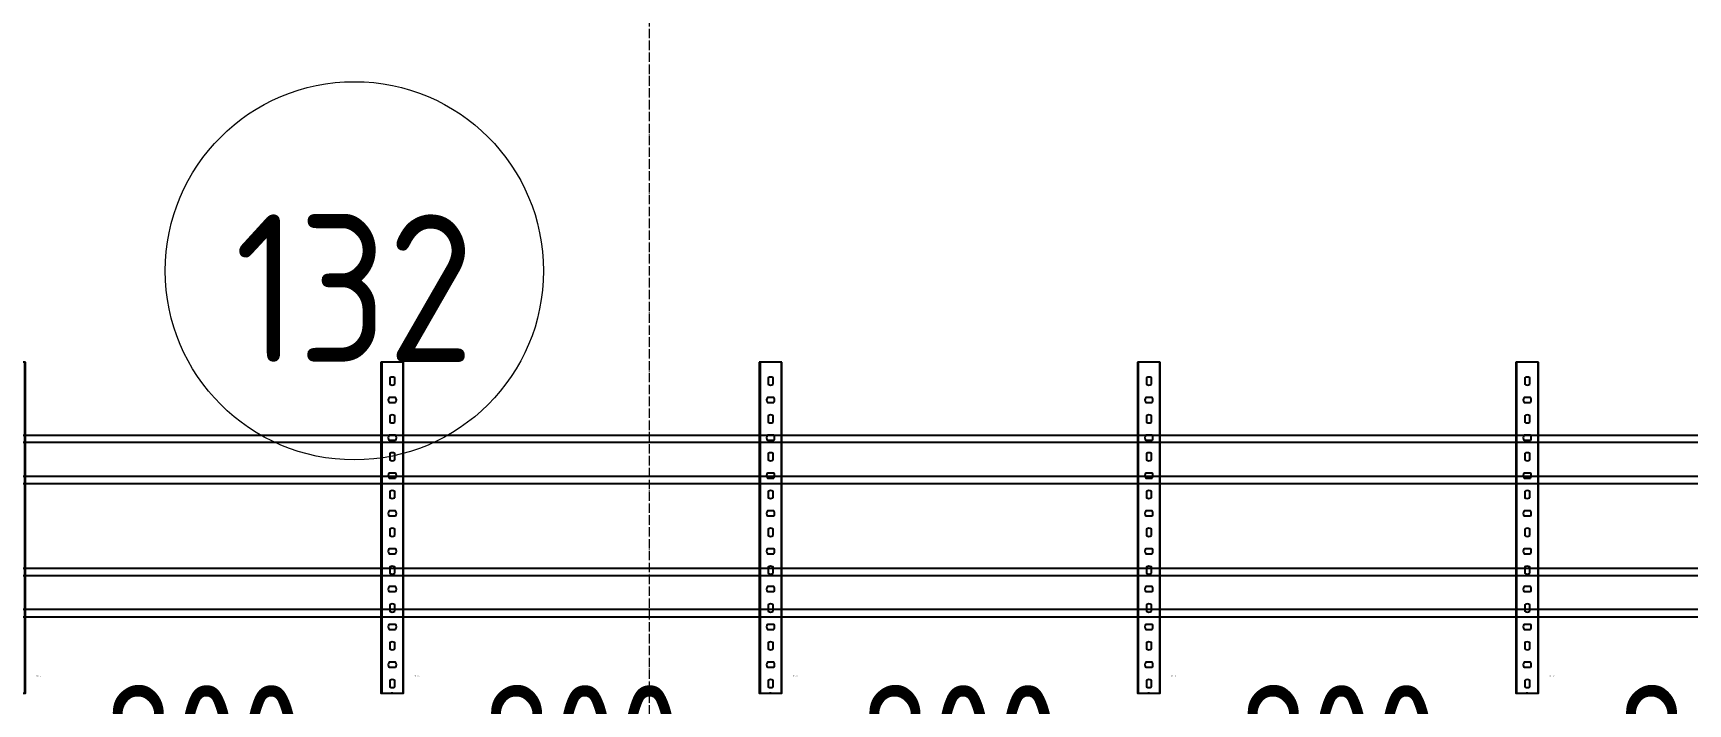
# Model space of a CAD drawing. Header units: millimetres. Extents: x -42533 to 645315, y 3457 to 82611.
# Drawn here: x 74294 to 77794, y 72022 to 73440 of the extents above; entities that cross this region are included whole.
import ezdxf
from ezdxf.enums import TextEntityAlignment as Align

# ---------------------------------------------------------------- set-up
doc = ezdxf.new("R2018")
doc.units = ezdxf.units.MM
doc.linetypes.add('ADSK_Линия сетки', pattern=[25, 20, -2.5, 0, -2.5])
for name, color, linetype in [('00_00_потолок_Панели из стали', 7, 'Continuous'), ('ЭОМ_Лотки авар.', 1, 'Continuous'), ('ЭОМ_Лотки рабочие', 5, 'Continuous')]:
    doc.layers.add(name, color=color, linetype=linetype)
for name, color, linetype, lineweight in [('Аннотация', 7, 'Continuous', 18), ('Оси', 253, 'Continuous', 9), ('ШТРИХОВКА', 252, 'Continuous', 15)]:
    doc.layers.add(name, color=color, linetype=linetype, lineweight=lineweight)
doc.layers.add('Линии', color=7, linetype='Continuous', lineweight=9, true_color=0x00a600)
doc.styles.add('GOST Common', font='GOST_Common.ttf', dxfattribs={"width": 0.9, "height": 350})
doc.styles.get("Standard").update_dxf_attribs({"font": 'arial.ttf'})
doc.styles.add('М2', font='isocpeur.ttf', dxfattribs={"width": 0.8})
doc.dimstyles.new('М2-100', dxfattribs={"dimtxt": 250, "dimasz": 100, "dimexe": 50, "dimexo": 50, "dimgap": 50, "dimtad": 1, "dimdec": 0, "dimzin": 1, "dimtxsty": 'М2', "dimblk": 'ARCHTICK', "dimcen": 2.5, "dimdle": 50, "dimclre": 256, "dimclrt": 256, "dimadec": 0, "dimazin": 0, "dimtfac": 1, "dimtdec": 0, "dimtix": 1, "dimtmove": 1, "dimatfit": 3, "dimldrblk": 'NONE', "dimfxl": 1, "dimtolj": 1, "dimlwd": 9, "dimlwe": 9, "dimarcsym": 1})

# ---------------------------------------------------------------- blocks, each defined once
blk = doc.blocks.new('1 этаж')
at = {"layer": 'Линии', "color": 8}
blk.add_circle((48782.287, 40650.957), 400, dxfattribs=at)
at = {"layer": 'Оси', "color": 8, "linetype": 'ADSK_Линия сетки'}
blk.add_line((49406.766, -4162.595), (49406.766, 44411.9), dxfattribs=at)
at = {"layer": 'Аннотация', "color": 8, "lineweight": 9, "insert": (48782.287, 40614.009), "char_height": 312.5, "width": 520.21112, "attachment_point": 5, "line_spacing_factor": 1.022766, "style": 'GOST Common'}
blk.add_mtext('132', dxfattribs=at)
blk = doc.blocks.new('*U385')
at = {"color": 0, "linetype": 'Continuous', "lineweight": 25}
for p, q in [((-35.8, -5245.8), (-35.8, -5)), ((35.8, -5245.8), (35.8, -5))]:
    blk.add_line(p, q, dxfattribs=at)
blk.add_lwpolyline([(50.8, -5245.8), (50.8, 0), (-50.8, 0), (-50.8, -5245.8)], close=True, dxfattribs=at)
at = {"color": 0, "flags": 9}
for tag, p in [('АРТИКУЛ', (-59.7, -11.8)), ('НАИМЕНОВАНИЕ', (-59.1, -7)), ('ПРИМЕЧАНИЕ', (-58.8, -17.3))]:
    blk.add_attdef(tag, text='', height=2.5, dxfattribs=at).set_placement(p, align=Align.TOP_LEFT)
at = {"color": 0, "lineweight": 30, "flags": 104}
for tag, p in [('ВЫСОТА', (-59.6, -20.9)), ('ТОЛЩИНА', (-59, -31)), ('ШИРИНА', (-58.9, -25.1)), ('ДЛИНА', (-59.5, -36.1))]:
    blk.add_attdef(tag, text='', height=2.5, dxfattribs=at).set_placement(p, align=Align.TOP_LEFT)
blk = doc.blocks.new('*U386')
at = {"color": 0, "linetype": 'Continuous', "lineweight": 25}
for p, q in [((-35.8, -5555.3), (-35.8, -5)), ((35.8, -5555.3), (35.8, -5))]:
    blk.add_line(p, q, dxfattribs=at)
blk.add_lwpolyline([(50.8, -5555.3), (50.8, 0), (-50.8, 0), (-50.8, -5555.3)], close=True, dxfattribs=at)
at = {"color": 0, "flags": 9}
for tag, p in [('АРТИКУЛ', (-59.7, -11.8)), ('НАИМЕНОВАНИЕ', (-59.1, -7)), ('ПРИМЕЧАНИЕ', (-58.8, -17.3))]:
    blk.add_attdef(tag, text='', height=2.5, dxfattribs=at).set_placement(p, align=Align.TOP_LEFT)
at = {"color": 0, "lineweight": 30, "flags": 104}
for tag, p in [('ВЫСОТА', (-59.6, -20.9)), ('ТОЛЩИНА', (-59, -31)), ('ШИРИНА', (-58.9, -25.1)), ('ДЛИНА', (-59.5, -36.1))]:
    blk.add_attdef(tag, text='', height=2.5, dxfattribs=at).set_placement(p, align=Align.TOP_LEFT)
blk = doc.blocks.new('*U45')
at = {"color": 0, "linetype": 'ByBlock', "lineweight": -2}
for points in [[(24, -700), (24, 0), (-24, 0), (-24, -700)], [(-22.5, -700), (-22.5, 0)], [(22.5, -700), (22.5, 0)], [(-24, -700), (24, -700)]]:
    blk.add_lwpolyline(points, dxfattribs=at)
at = {"color": 254, "transparency": 33554483}
blk.add_lwpolyline([(0, 0.7), (0, -2.2)], dxfattribs=at)
at = {"color": 0, "linetype": 'ByBlock', "lineweight": -2}
for points in [[(-5.2, -13.3), (-5.2, -26.7, 0.345739), (5.2, -26.7), (5.2, -13.3, 0.345739)], [(-6.7, -54.8, 0.345739), (-6.7, -65.2), (6.7, -65.2, 0.345739), (6.7, -54.8)], [(-5.2, -93.3), (-5.2, -106.7, 0.345739), (5.2, -106.7), (5.2, -93.3, 0.345739)], [(-6.7, -134.8, 0.345739), (-6.7, -145.2), (6.7, -145.2, 0.345739), (6.7, -134.8)], [(-5.2, -173.3), (-5.2, -186.7, 0.345739), (5.2, -186.7), (5.2, -173.3, 0.345739)], [(-6.7, -214.8, 0.345739), (-6.7, -225.2), (6.7, -225.2, 0.345739), (6.7, -214.8)], [(-5.2, -253.3), (-5.2, -266.7, 0.345739), (5.2, -266.7), (5.2, -253.3, 0.345739)], [(-6.7, -294.8, 0.345739), (-6.7, -305.2), (6.7, -305.2, 0.345739), (6.7, -294.8)], [(-5.2, -333.3), (-5.2, -346.7, 0.345739), (5.2, -346.7), (5.2, -333.3, 0.345739)], [(-6.7, -374.8, 0.345739), (-6.7, -385.2), (6.7, -385.2, 0.345739), (6.7, -374.8)], [(-5.2, -413.3), (-5.2, -426.7, 0.345739), (5.2, -426.7), (5.2, -413.3, 0.345739)], [(-6.7, -454.8, 0.345739), (-6.7, -465.2), (6.7, -465.2, 0.345739), (6.7, -454.8)], [(-5.2, -493.3), (-5.2, -506.7, 0.345739), (5.2, -506.7), (5.2, -493.3, 0.345739)], [(-6.7, -534.8, 0.345739), (-6.7, -545.2), (6.7, -545.2, 0.345739), (6.7, -534.8)], [(-5.2, -573.3), (-5.2, -586.7, 0.345739), (5.2, -586.7), (5.2, -573.3, 0.345739)], [(-6.7, -614.8, 0.345739), (-6.7, -625.2), (6.7, -625.2, 0.345739), (6.7, -614.8)], [(-5.2, -653.3), (-5.2, -666.7, 0.345739), (5.2, -666.7), (5.2, -653.3, 0.345739)]]:
    blk.add_lwpolyline(points, format="xyb", close=True, dxfattribs=at)
at = {"flags": 9}
for tag, p in [('АРТИКУЛ', (-58.9, -24.5)), ('ПРИМЕЧАНИЕ', (-58.3, -30.8)), ('НАИМЕНОВАНИЕ', (-58.2, -19.4))]:
    blk.add_attdef(tag, p, '', height=2.5, dxfattribs=at)
at = {"lineweight": 30, "flags": 104}
blk.add_attdef('ДЛИНА', text='', height=2.5, dxfattribs=at).set_placement((-57.7, -34.6), align=Align.TOP_LEFT)
blk = doc.blocks.new('_ArchTick')
at = {"color": 0, "linetype": 'ByBlock', "lineweight": 70, "const_width": 0.15}
blk.add_lwpolyline([(-0.5, -0.5), (0.5, 0.5)], dxfattribs=at)
blk = doc.blocks.new('*D763')
at = {"layer": '00_00_потолок_Панели из стали', "lineweight": 9, "transparency": 16777216}
for p, q in [((74253.9, 71994.4), (74253.9, 71711)), ((75054.1, 71993.8), (75054.1, 71711))]:
    blk.add_line(p, q, dxfattribs=at)
at = {"layer": '00_00_потолок_Панели из стали', "color": 0, "lineweight": 9, "transparency": 16777216}
blk.add_line((75104.1, 71761), (74203.9, 71761), dxfattribs=at)
at = {"layer": 'Defpoints', "color": 0, "transparency": 16777216}
for p in [(74253.9, 72044.4), (75054.1, 72043.8), (74253.9, 71761)]:
    blk.add_point(p, dxfattribs=at)
at = {"layer": '00_00_потолок_Панели из стали', "color": 0, "lineweight": 9, "transparency": 16777216, "xscale": 100, "yscale": 100, "zscale": 100, "rotation": 180}
blk.add_blockref('_ArchTick', (74253.9, 71761), dxfattribs=at)
at = {"layer": '00_00_потолок_Панели из стали', "color": 0, "lineweight": 9, "transparency": 16777216, "xscale": 100, "yscale": 100, "zscale": 100}
blk.add_blockref('_ArchTick', (75054.1, 71761), dxfattribs=at)
at = {"layer": '00_00_потолок_Панели из стали', "transparency": 16777216, "insert": (74654, 71936), "char_height": 250, "attachment_point": 5, "style": 'М2'}
blk.add_mtext('\\A1;800', dxfattribs=at)
blk = doc.blocks.new('_None')
blk = doc.blocks.new('*D764')
at = {"layer": '00_00_потолок_Панели из стали', "lineweight": 9, "transparency": 16777216}
for p, q in [((75054.1, 71994.4), (75054.1, 71711)), ((75854.3, 71993.8), (75854.3, 71711))]:
    blk.add_line(p, q, dxfattribs=at)
at = {"layer": '00_00_потолок_Панели из стали', "color": 0, "lineweight": 9, "transparency": 16777216}
blk.add_line((75904.3, 71761), (75004.1, 71761), dxfattribs=at)
at = {"layer": 'Defpoints', "color": 0, "transparency": 16777216}
for p in [(75054.1, 72044.4), (75854.3, 72043.8), (75054.1, 71761)]:
    blk.add_point(p, dxfattribs=at)
at = {"layer": '00_00_потолок_Панели из стали', "color": 0, "lineweight": 9, "transparency": 16777216, "xscale": 100, "yscale": 100, "zscale": 100, "rotation": 180}
blk.add_blockref('_ArchTick', (75054.1, 71761), dxfattribs=at)
at = {"layer": '00_00_потолок_Панели из стали', "color": 0, "lineweight": 9, "transparency": 16777216, "xscale": 100, "yscale": 100, "zscale": 100}
blk.add_blockref('_ArchTick', (75854.3, 71761), dxfattribs=at)
at = {"layer": '00_00_потолок_Панели из стали', "transparency": 16777216, "insert": (75454.2, 71936), "char_height": 250, "attachment_point": 5, "style": 'М2'}
blk.add_mtext('\\A1;800', dxfattribs=at)
blk = doc.blocks.new('*D765')
at = {"layer": '00_00_потолок_Панели из стали', "lineweight": 9, "transparency": 16777216}
for p, q in [((75854.3, 71994.4), (75854.3, 71711)), ((76654.5, 71993.8), (76654.5, 71711))]:
    blk.add_line(p, q, dxfattribs=at)
at = {"layer": '00_00_потолок_Панели из стали', "color": 0, "lineweight": 9, "transparency": 16777216}
blk.add_line((76704.5, 71761), (75804.3, 71761), dxfattribs=at)
at = {"layer": 'Defpoints', "color": 0, "transparency": 16777216}
for p in [(75854.3, 72044.4), (76654.5, 72043.8), (75854.3, 71761)]:
    blk.add_point(p, dxfattribs=at)
at = {"layer": '00_00_потолок_Панели из стали', "color": 0, "lineweight": 9, "transparency": 16777216, "xscale": 100, "yscale": 100, "zscale": 100, "rotation": 180}
blk.add_blockref('_ArchTick', (75854.3, 71761), dxfattribs=at)
at = {"layer": '00_00_потолок_Панели из стали', "color": 0, "lineweight": 9, "transparency": 16777216, "xscale": 100, "yscale": 100, "zscale": 100}
blk.add_blockref('_ArchTick', (76654.5, 71761), dxfattribs=at)
at = {"layer": '00_00_потолок_Панели из стали', "transparency": 16777216, "insert": (76254.4, 71936), "char_height": 250, "attachment_point": 5, "style": 'М2'}
blk.add_mtext('\\A1;800', dxfattribs=at)
blk = doc.blocks.new('*D766')
at = {"layer": '00_00_потолок_Панели из стали', "lineweight": 9, "transparency": 16777216}
for p, q in [((76654.5, 71994.4), (76654.5, 71711)), ((77454.7, 71993.8), (77454.7, 71711))]:
    blk.add_line(p, q, dxfattribs=at)
at = {"layer": '00_00_потолок_Панели из стали', "color": 0, "lineweight": 9, "transparency": 16777216}
blk.add_line((77504.7, 71761), (76604.5, 71761), dxfattribs=at)
at = {"layer": 'Defpoints', "color": 0, "transparency": 16777216}
for p in [(76654.5, 72044.4), (77454.7, 72043.8), (76654.5, 71761)]:
    blk.add_point(p, dxfattribs=at)
at = {"layer": '00_00_потолок_Панели из стали', "color": 0, "lineweight": 9, "transparency": 16777216, "xscale": 100, "yscale": 100, "zscale": 100, "rotation": 180}
blk.add_blockref('_ArchTick', (76654.5, 71761), dxfattribs=at)
at = {"layer": '00_00_потолок_Панели из стали', "color": 0, "lineweight": 9, "transparency": 16777216, "xscale": 100, "yscale": 100, "zscale": 100}
blk.add_blockref('_ArchTick', (77454.7, 71761), dxfattribs=at)
at = {"layer": '00_00_потолок_Панели из стали', "transparency": 16777216, "insert": (77054.6, 71936), "char_height": 250, "attachment_point": 5, "style": 'М2'}
blk.add_mtext('\\A1;800', dxfattribs=at)
blk = doc.blocks.new('*D767')
at = {"layer": '00_00_потолок_Панели из стали', "lineweight": 9, "transparency": 16777216}
for p, q in [((77454.7, 71994.4), (77454.7, 71711)), ((78254.9, 71993.8), (78254.9, 71711))]:
    blk.add_line(p, q, dxfattribs=at)
at = {"layer": '00_00_потолок_Панели из стали', "color": 0, "lineweight": 9, "transparency": 16777216}
blk.add_line((78304.9, 71761), (77404.7, 71761), dxfattribs=at)
at = {"layer": 'Defpoints', "color": 0, "transparency": 16777216}
for p in [(77454.7, 72044.4), (78254.9, 72043.8), (77454.7, 71761)]:
    blk.add_point(p, dxfattribs=at)
at = {"layer": '00_00_потолок_Панели из стали', "color": 0, "lineweight": 9, "transparency": 16777216, "xscale": 100, "yscale": 100, "zscale": 100, "rotation": 180}
blk.add_blockref('_ArchTick', (77454.7, 71761), dxfattribs=at)
at = {"layer": '00_00_потолок_Панели из стали', "color": 0, "lineweight": 9, "transparency": 16777216, "xscale": 100, "yscale": 100, "zscale": 100}
blk.add_blockref('_ArchTick', (78254.9, 71761), dxfattribs=at)
at = {"layer": '00_00_потолок_Панели из стали', "transparency": 16777216, "insert": (77854.8, 71936), "char_height": 250, "attachment_point": 5, "style": 'М2'}
blk.add_mtext('\\A1;800', dxfattribs=at)

msp = doc.modelspace()

# ---------------------------------------------------------------- block references
at = {"layer": 'ШТРИХОВКА'}
msp.add_blockref('1 этаж', (26191.6, 32286.7), dxfattribs=at)
at = {"layer": 'ЭОМ_Лотки авар.', "color": 1, "rotation": 89.99999999999999}
msp.add_blockref('*U386', (73897, 72538.5), dxfattribs=at)
at = {"layer": 'ЭОМ_Лотки рабочие'}
ref = msp.add_blockref('*U45', (74253.9, 72044.4), dxfattribs=dict(at, rotation=180))
lines = msp.add_mtext('700 мм', dxfattribs={"layer": '0', "insert": (74311.7, 72079), "char_height": 2.5, "attachment_point": 1, "rotation": 180})
ref.add_attrib('ДЛИНА', '', (74311.7, 72079)).embed_mtext(lines)
ref = msp.add_blockref('*U45', (75054.1, 72044.4), dxfattribs=dict(at, rotation=180))
lines = msp.add_mtext('700 мм', dxfattribs={"layer": '0', "insert": (75111.9, 72079), "char_height": 2.5, "attachment_point": 1, "rotation": 180})
ref.add_attrib('ДЛИНА', '', (75111.9, 72079)).embed_mtext(lines)
ref = msp.add_blockref('*U45', (75854.3, 72044.4), dxfattribs=dict(at, rotation=180))
lines = msp.add_mtext('700 мм', dxfattribs={"layer": '0', "insert": (75912.1, 72079), "char_height": 2.5, "attachment_point": 1, "rotation": 180})
ref.add_attrib('ДЛИНА', '', (75912.1, 72079)).embed_mtext(lines)
ref = msp.add_blockref('*U45', (76654.5, 72044.4), dxfattribs=dict(at, rotation=180))
lines = msp.add_mtext('700 мм', dxfattribs={"layer": '0', "insert": (76712.3, 72079), "char_height": 2.5, "attachment_point": 1, "rotation": 180})
ref.add_attrib('ДЛИНА', '', (76712.3, 72079)).embed_mtext(lines)
ref = msp.add_blockref('*U45', (77454.7, 72044.4), dxfattribs=dict(at, rotation=180))
lines = msp.add_mtext('700 мм', dxfattribs={"layer": '0', "insert": (77512.5, 72079), "char_height": 2.5, "attachment_point": 1, "rotation": 180})
ref.add_attrib('ДЛИНА', '', (77512.5, 72079)).embed_mtext(lines)
at = {"layer": 'ЭОМ_Лотки рабочие', "rotation": 89.99999999999999}
msp.add_blockref('*U385', (74206.4, 72256.8), dxfattribs=at)

# ---------------------------------------------------------------- dimensions: what is measured, and where the dimension line sits
at = {"layer": '00_00_потолок_Панели из стали'}
for base, p1, p2, picture, middle in [((74253.9, 71761), (75054.1, 72043.8), (74253.9, 72044.4), '*D763', (74654, 71936)), ((75054.1, 71761), (75854.3, 72043.8), (75054.1, 72044.4), '*D764', (75454.2, 71936)), ((75854.3, 71761), (76654.5, 72043.8), (75854.3, 72044.4), '*D765', (76254.4, 71936)), ((76654.5, 71761), (77454.7, 72043.8), (76654.5, 72044.4), '*D766', (77054.6, 71936)), ((77454.7, 71761), (78254.9, 72043.8), (77454.7, 72044.4), '*D767', (77854.8, 71936))]:
    dim = msp.add_linear_dim(base=base, p1=p1, p2=p2, dimstyle='М2-100', dxfattribs=at)
    dim.commit()
    dim.dimension.update_dxf_attribs({"geometry": picture, "text_midpoint": middle})

doc.saveas('drawing.dxf')
